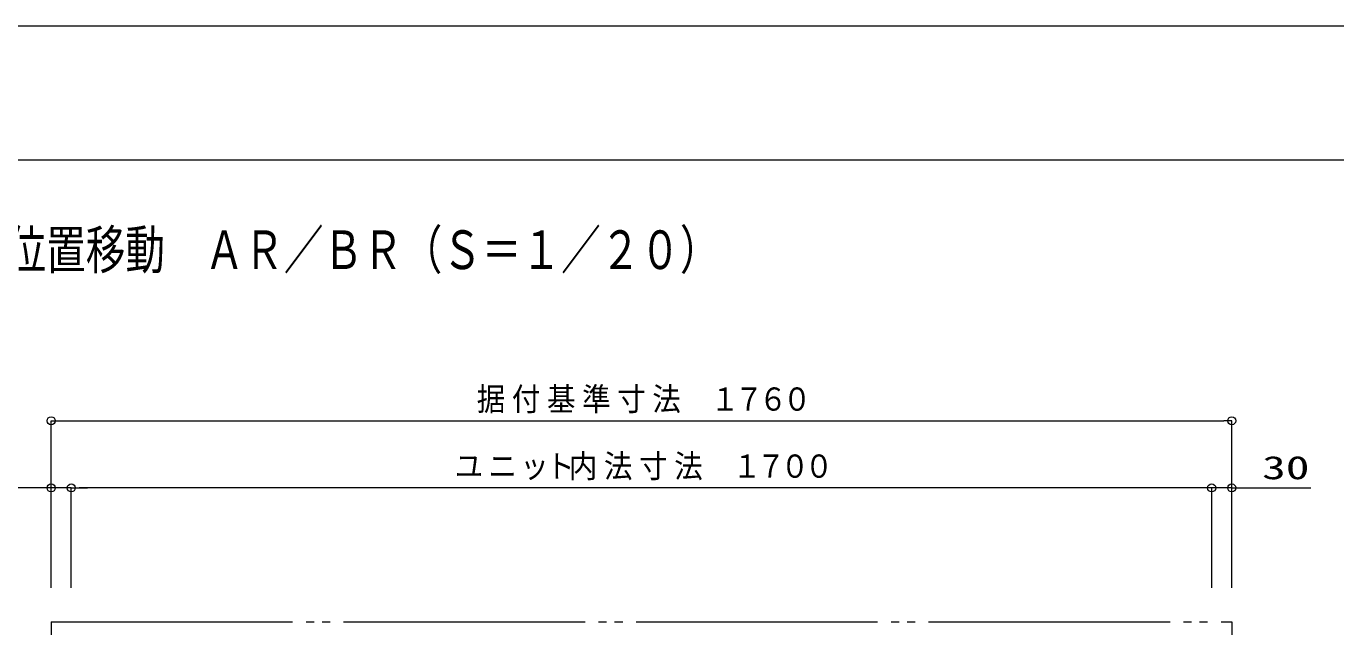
# Model space of a CAD drawing. Units: millimetres on the paper. Extents: x -305 to 305, y -152 to 152.
# Drawn here: x -246.8 to -149.2, y 103.7 to 148.5 of the extents above; entities that cross this region are included whole.
import ezdxf
from ezdxf.enums import TextEntityAlignment as Align

# ---------------------------------------------------------------- set-up
doc = ezdxf.new("R2010")
doc.units = ezdxf.units.MM
doc.linetypes.add('LONG_DOUBLE_CHAIN', pattern=[21.8, 18, -1, 0.6, -0.6, 0.6, -1])
for name, color, linetype, lineweight in [('0-0_0', 7, 'Continuous', 9), ('0-1_VIEW0001', 7, 'Continuous', 9), ('0-3_図面枠', 3, 'Continuous', 9), ('0-4_DEFPOINTS', 7, 'Continuous', 9)]:
    doc.layers.add(name, color=color, linetype=linetype, lineweight=lineweight)
doc.styles.add('ＭＳ ゴシック', font='')
doc.styles.get('ＭＳ ゴシック').set_extended_font_data('MS Gothic')

# ---------------------------------------------------------------- blocks, each defined once
blk = doc.blocks.new('_ORIGIN')
at = {"layer": '0-0_0'}
blk.add_line((0, 0), (-1, 0), dxfattribs=at)
blk.add_circle((0, 0), 0.5, dxfattribs=at)

msp = doc.modelspace()

# ---------------------------------------------------------------- linework, layer by layer
at = {"layer": '0-1_VIEW0001'}
for p, q in [((-244.934, 106.613), (-244.934, 119.073)), ((-244.334, 119.073), (-157.534, 119.073)), ((-156.934, 106.613), (-156.934, 119.073)), ((-245.534, 114.073), (-246.134, 114.073)), ((-243.434, 114.073), (-244.934, 114.073)), ((-243.434, 106.613), (-243.434, 114.073)), ((-159.034, 114.073), (-242.834, 114.073)), ((-242.834, 114.073), (-242.234, 114.073)), ((-159.034, 114.073), (-159.634, 114.073)), ((-158.434, 106.613), (-158.434, 114.073)), ((-158.434, 106.613), (-158.434, 114.073)), ((-156.934, 114.073), (-158.434, 114.073)), ((-156.934, 106.613), (-156.934, 114.073)), ((-156.934, 114.073), (-151.032, 114.073)), ((-156.334, 114.073), (-155.734, 114.073))]:
    msp.add_line(p, q, dxfattribs=at)
at = {"layer": '0-1_VIEW0001', "linetype": 'LONG_DOUBLE_CHAIN'}
for p, q in [((-244.934, 104.073), (-156.934, 104.073)), ((-156.934, 104.073), (-156.934, 82.498))]:
    msp.add_line(p, q, dxfattribs=at)
at = {"layer": '0-1_VIEW0001'}
msp.add_lwpolyline([(-244.934, 106.613), (-244.934, 114.073), (-250.971, 114.073)], dxfattribs=at)
at = {"layer": '0-1_VIEW0001', "linetype": 'LONG_DOUBLE_CHAIN'}
msp.add_lwpolyline([(-244.934, 104.073), (-244.934, 36.073), (-203.359, 36.073)], dxfattribs=at)
at = {"layer": '0-3_図面枠'}
msp.add_lwpolyline([(-291.017, -138.498), (108.983, -138.498), (108.983, 138.502), (-291.017, 138.502)], close=True, dxfattribs=at)
at = {"layer": '0-4_DEFPOINTS'}
msp.add_line((118.983, 148.502), (-301.017, 148.502), dxfattribs=at)

# ---------------------------------------------------------------- block references
at = {"layer": '0-1_VIEW0001', "xscale": 0.6, "yscale": 0.6, "rotation": 180}
for p in [(-244.934, 119.073), (-243.434, 114.073), (-243.434, 114.073), (-156.934, 114.073)]:
    msp.add_blockref('_ORIGIN', p, dxfattribs=at)
at = {"layer": '0-1_VIEW0001', "xscale": 0.6, "yscale": 0.6}
for p in [(-156.934, 119.073), (-244.934, 114.073), (-158.434, 114.073), (-158.434, 114.073)]:
    msp.add_blockref('_ORIGIN', p, dxfattribs=at)

# ---------------------------------------------------------------- texts
at = {"layer": '0-0_0', "style": 'ＭＳ ゴシック', "width": 0.75}
msp.add_text('■平面図\u3000１３１７ドア位置移動\u3000ＡＲ／ＢＲ（Ｓ＝１／２０）', height=2.886, dxfattribs=at).set_placement((-280.735, 129.523), align=Align.BOTTOM_LEFT)
at = {"layer": '0-1_VIEW0001', "style": 'ＭＳ ゴシック'}
for s, width, p in [('据', 0.9, (-213.212, 119.312)), ('付', 0.9, (-210.595, 119.312)), ('基', 0.9, (-207.978, 119.312)), ('準', 0.9, (-205.36, 119.312)), ('寸', 0.9, (-202.743, 119.312)), ('法', 0.9, (-200.126, 119.312)), ('１', 0.9, (-195.77, 119.312)), ('７', 0.9, (-193.981, 119.312)), ('６', 0.9, (-192.192, 119.312)), ('０', 0.9, (-190.402, 119.312)), ('ユ', 0.9, (-214.862, 114.312)), ('ニ', 0.9, (-212.348, 114.312)), ('ッ', 0.9, (-209.966, 114.312)), ('ト', 0.9, (-208.044, 114.312)), ('内', 0.9, (-206.347, 114.312)), ('法', 0.9, (-203.729, 114.312)), ('寸', 0.9, (-201.112, 114.312)), ('法', 0.9, (-198.495, 114.312)), ('１', 0.9, (-194.139, 114.312)), ('７', 0.9, (-192.35, 114.312)), ('０', 0.9, (-190.561, 114.312)), ('０', 0.9, (-188.771, 114.312)), ('30', 1.5, (-154.674, 114.198))]:
    msp.add_text(s, height=1.73, dxfattribs=dict(at, width=width)).set_placement(p, align=Align.BOTTOM_LEFT)

doc.saveas('drawing.dxf')
